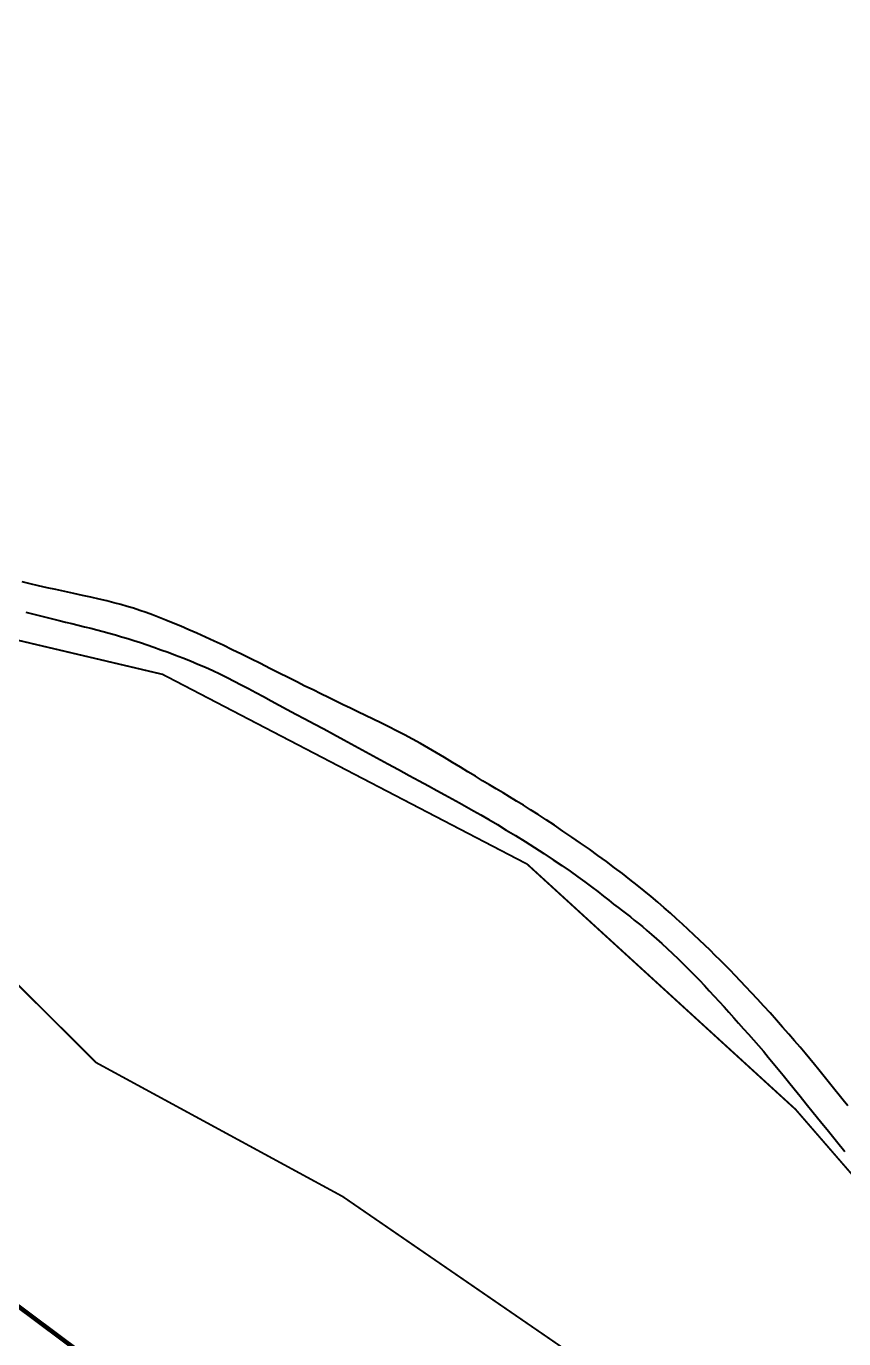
# Model space of a CAD drawing. Header units: metres. Extents: x 561401 to 594056, y 8460144 to 8508504.
# Drawn here: x 572498.4 to 572589.6, y 8471269.6 to 8471415.9 of the extents above; entities that cross this region are included whole.
import ezdxf

# ---------------------------------------------------------------- set-up
doc = ezdxf.new("R2010")
doc.units = ezdxf.units.M
for name, color, linetype in [('1.1. DERECHO DE VIA', 230, 'Continuous'), ('1.1. VIA EXISTENTE', 252, 'Continuous'), ('1.2. AFECTADOS BASE GRAFICA ESTATAL NO INSCRITO', 30, 'Continuous')]:
    doc.layers.add(name, color=color, linetype=linetype)

msp = doc.modelspace()

# ---------------------------------------------------------------- linework, layer by layer
at = {"layer": '1.1. DERECHO DE VIA', "color": 230, "linetype": 'Continuous', "lineweight": 40, "ltscale": 0.2, "const_width": 0.5}
msp.add_lwpolyline([(572394.84, 8471375.87), (572409.92, 8471362.74), (572425.01, 8471349.6), (572439.96, 8471336.33), (572453.18, 8471321.33), (572466, 8471305.98), (572478.82, 8471290.63), (572493, 8471276.58), (572509.03, 8471264.62), (572525.09, 8471252.71), (572540.44, 8471239.93), (572552.76, 8471224.2), (572564.53, 8471208.03), (572576.31, 8471191.87), (572588.08, 8471175.7), (572596.3, 8471157.63)], dxfattribs=at)
at = {"layer": '1.1. VIA EXISTENTE', "color": 253, "linetype": 'Continuous', "lineweight": 40, "ltscale": 0.2, "true_color": 0x84a4a6}
for points in [[(572590.07, 8471295.53), (572589.57, 8471296.14), (572589.1, 8471296.73), (572588.63, 8471297.31), (572588.18, 8471297.87), (572587.73, 8471298.43), (572587.29, 8471298.99), (572586.83, 8471299.55), (572586.36, 8471300.14), (572585.86, 8471300.75), (572585.33, 8471301.38), (572584.76, 8471302.06), (572584.15, 8471302.78), (572583.49, 8471303.53), (572582.81, 8471304.31), (572582.12, 8471305.09), (572581.41, 8471305.88), (572580.71, 8471306.65), (572580.02, 8471307.41), (572579.35, 8471308.12), (572578.72, 8471308.8), (572578.11, 8471309.44), (572577.53, 8471310.05), (572576.96, 8471310.63), (572576.39, 8471311.19), (572575.84, 8471311.75), (572575.28, 8471312.3), (572574.71, 8471312.86), (572574.12, 8471313.42), (572573.53, 8471314), (572572.91, 8471314.58), (572572.28, 8471315.17), (572571.63, 8471315.77), (572570.97, 8471316.38), (572570.29, 8471316.99), (572569.59, 8471317.6), (572568.87, 8471318.22), (572568.13, 8471318.85), (572567.37, 8471319.48), (572566.59, 8471320.11), (572565.78, 8471320.76), (572564.93, 8471321.41), (572564.06, 8471322.07), (572563.15, 8471322.75), (572562.21, 8471323.43), (572561.25, 8471324.12), (572560.27, 8471324.81), (572559.29, 8471325.49), (572558.31, 8471326.16), (572557.35, 8471326.8), (572556.42, 8471327.41), (572555.53, 8471327.99), (572554.69, 8471328.52), (572553.89, 8471329.03), (572553.11, 8471329.5), (572552.36, 8471329.96), (572551.62, 8471330.4), (572550.87, 8471330.85), (572550.12, 8471331.3), (572549.34, 8471331.77), (572548.54, 8471332.26), (572547.71, 8471332.77), (572546.86, 8471333.29), (572545.99, 8471333.81), (572545.11, 8471334.35), (572544.22, 8471334.87), (572543.32, 8471335.4), (572542.42, 8471335.9), (572541.53, 8471336.4), (572540.63, 8471336.87), (572539.75, 8471337.33), (572538.87, 8471337.78), (572538, 8471338.21), (572537.13, 8471338.63), (572536.28, 8471339.05), (572535.44, 8471339.45), (572534.62, 8471339.85), (572533.79, 8471340.24), (572532.97, 8471340.64), (572532.14, 8471341.04), (572531.29, 8471341.45), (572530.43, 8471341.88), (572529.53, 8471342.32), (572528.61, 8471342.78), (572527.64, 8471343.27), (572526.64, 8471343.77), (572525.61, 8471344.29), (572524.57, 8471344.82), (572523.51, 8471345.34), (572522.46, 8471345.86), (572521.42, 8471346.37), (572520.4, 8471346.86), (572519.4, 8471347.33), (572518.43, 8471347.78), (572517.48, 8471348.2), (572516.57, 8471348.6), (572515.69, 8471348.98), (572514.84, 8471349.33), (572514.03, 8471349.66), (572513.26, 8471349.96), (572512.52, 8471350.24), (572511.81, 8471350.5), (572511.11, 8471350.75), (572510.42, 8471350.98), (572509.71, 8471351.19), (572508.99, 8471351.4), (572508.23, 8471351.61), (572507.42, 8471351.81), (572506.56, 8471352.01), (572505.65, 8471352.22), (572504.71, 8471352.42), (572503.74, 8471352.63), (572502.75, 8471352.84), (572501.76, 8471353.06), (572500.78, 8471353.27), (572499.82, 8471353.49), (572498.88, 8471353.71), (572497.97, 8471353.94)], [(572498.39, 8471350.55), (572499.13, 8471350.36), (572499.88, 8471350.17), (572500.63, 8471349.99), (572501.37, 8471349.8), (572502.1, 8471349.63), (572502.83, 8471349.45), (572503.54, 8471349.28), (572504.25, 8471349.11), (572504.95, 8471348.93), (572505.65, 8471348.76), (572506.33, 8471348.58), (572507.02, 8471348.4), (572507.7, 8471348.21), (572508.38, 8471348.02), (572509.07, 8471347.82), (572509.76, 8471347.61), (572510.46, 8471347.39), (572511.18, 8471347.16), (572511.92, 8471346.91), (572512.68, 8471346.65), (572513.46, 8471346.37), (572514.26, 8471346.08), (572515.08, 8471345.77), (572515.91, 8471345.45), (572516.75, 8471345.11), (572517.58, 8471344.77), (572518.42, 8471344.41), (572519.24, 8471344.04), (572520.04, 8471343.66), (572520.84, 8471343.27), (572521.64, 8471342.87), (572522.43, 8471342.45), (572523.24, 8471342.03), (572524.05, 8471341.59), (572524.89, 8471341.14), (572525.75, 8471340.67), (572526.64, 8471340.2), (572527.56, 8471339.7), (572528.52, 8471339.19), (572529.51, 8471338.66), (572530.54, 8471338.11), (572531.62, 8471337.53), (572532.73, 8471336.94), (572533.88, 8471336.31), (572535.08, 8471335.66), (572536.31, 8471335), (572537.54, 8471334.33), (572538.77, 8471333.66), (572539.98, 8471333), (572541.15, 8471332.36), (572542.26, 8471331.76), (572543.3, 8471331.19), (572544.25, 8471330.68), (572545.13, 8471330.2), (572545.95, 8471329.75), (572546.75, 8471329.31), (572547.54, 8471328.87), (572548.34, 8471328.42), (572549.16, 8471327.95), (572550.04, 8471327.43), (572550.99, 8471326.87), (572551.99, 8471326.27), (572553.02, 8471325.64), (572554.08, 8471324.98), (572555.14, 8471324.31), (572556.19, 8471323.64), (572557.21, 8471322.96), (572558.19, 8471322.31), (572559.1, 8471321.67), (572559.96, 8471321.06), (572560.76, 8471320.48), (572561.5, 8471319.92), (572562.19, 8471319.4), (572562.83, 8471318.9), (572563.42, 8471318.44), (572563.96, 8471318.02), (572564.47, 8471317.63), (572564.94, 8471317.26), (572565.39, 8471316.92), (572565.83, 8471316.58), (572566.26, 8471316.23), (572566.71, 8471315.88), (572567.17, 8471315.5), (572567.66, 8471315.08), (572568.18, 8471314.63), (572568.74, 8471314.14), (572569.32, 8471313.62), (572569.92, 8471313.07), (572570.53, 8471312.5), (572571.14, 8471311.91), (572571.75, 8471311.32), (572572.36, 8471310.72), (572572.94, 8471310.13), (572573.52, 8471309.53), (572574.08, 8471308.94), (572574.63, 8471308.34), (572575.18, 8471307.75), (572575.72, 8471307.15), (572576.27, 8471306.56), (572576.81, 8471305.95), (572577.35, 8471305.35), (572577.9, 8471304.74), (572578.45, 8471304.12), (572579, 8471303.5), (572579.55, 8471302.88), (572580.11, 8471302.25), (572580.66, 8471301.61), (572581.21, 8471300.96), (572581.76, 8471300.3), (572582.31, 8471299.63), (572582.88, 8471298.93), (572583.47, 8471298.2), (572584.09, 8471297.43), (572584.75, 8471296.61), (572585.45, 8471295.74), (572586.21, 8471294.8), (572587.03, 8471293.78), (572587.91, 8471292.71), (572588.82, 8471291.59), (572589.76, 8471290.43)]]:
    msp.add_lwpolyline(points, dxfattribs=at)
at = {"layer": '1.2. AFECTADOS BASE GRAFICA ESTATAL NO INSCRITO', "color": 64, "linetype": 'Continuous', "lineweight": -3, "const_width": 0.2}
for points in [[(572605.98, 8471270.08), (572584.26, 8471295.12), (572554.31, 8471322.47), (572513.65, 8471343.62), (572493.96, 8471348.26), (572473.14, 8471361.08), (572457.14, 8471372.89), (572437.8, 8471385.97), (572422.77, 8471397.14), (572407.33, 8471406.59), (572390.48, 8471416.62), (572372.82, 8471425.48), (572358.09, 8471436.93), (572349.83, 8471445.55), (572321.83, 8471462.33), (572303.35, 8471472.92), (572278.96, 8471484.99), (572262.31, 8471502.28), (572243.91, 8471518.83), (572233.79, 8471521.47), (572220.85, 8471527.08), (572210.76, 8471526.55)], [(572389.38, 8471370.24), (572405.21, 8471362.66), (572414.71, 8471362.07), (572425.59, 8471369.26), (572428.99, 8471367.8), (572433.93, 8471363.78), (572440.74, 8471356.2), (572447.37, 8471349.52), (572457.93, 8471343.22), (572464.51, 8471344.45), (572467.33, 8471341.82), (572475.82, 8471334.26), (572489.79, 8471316.7), (572506.25, 8471300.34), (572533.73, 8471285.42), (572563.07, 8471265.27), (572584.64, 8471243.68), (572616.02, 8471206.2)]]:
    msp.add_lwpolyline(points, dxfattribs=at)

doc.saveas('drawing.dxf')
